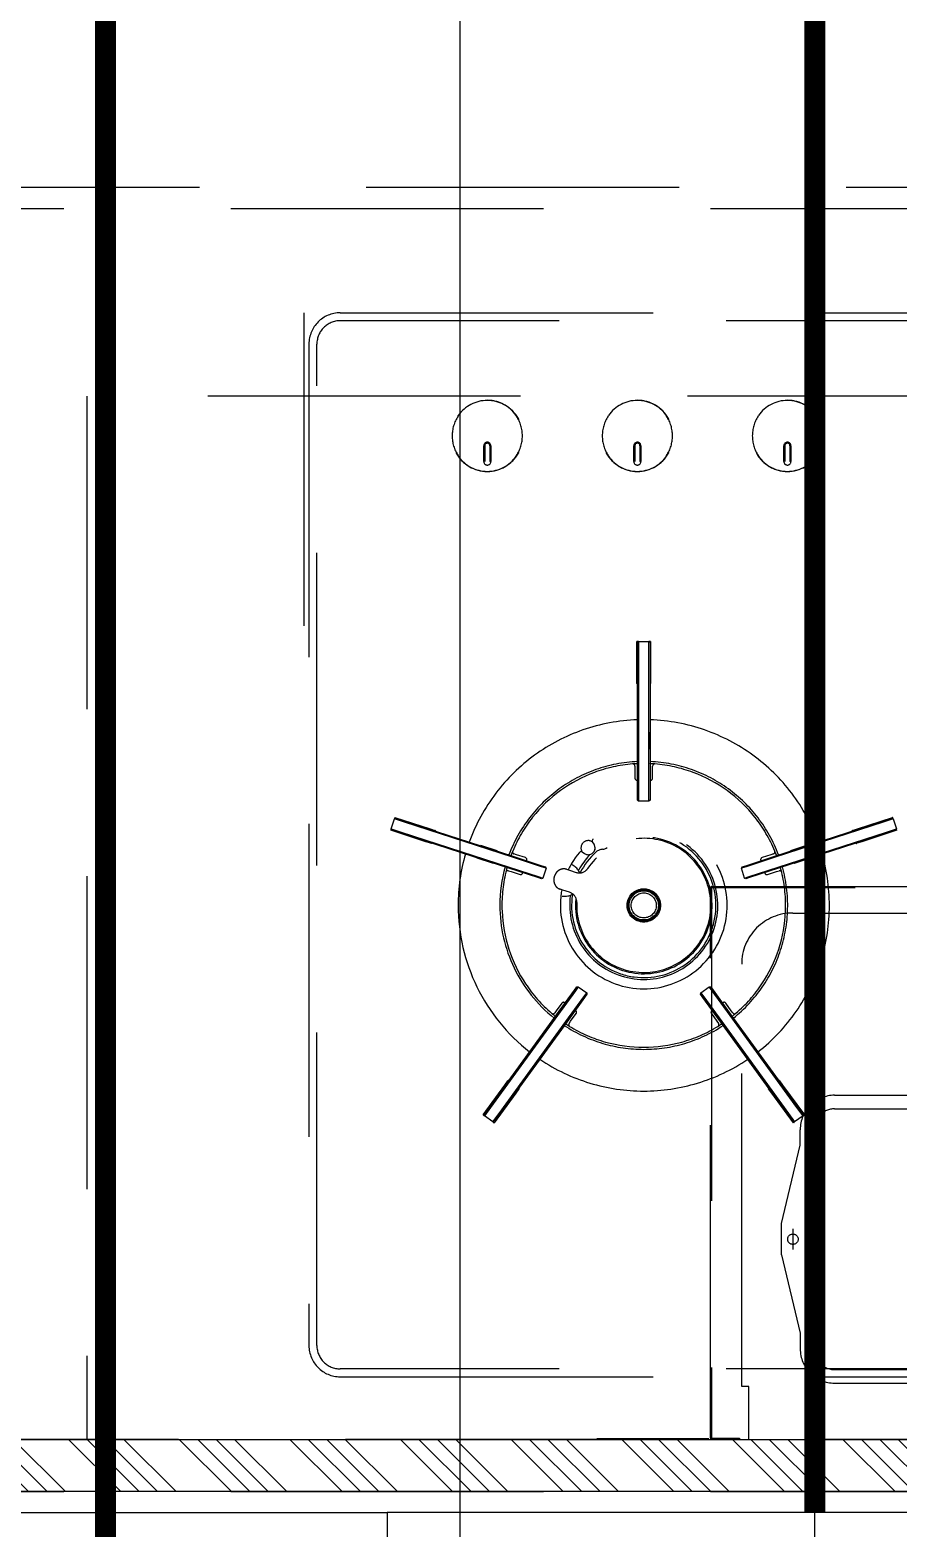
# Model space of a CAD drawing. Header units: millimetres. Extents: x 7086022 to 7120578, y 229555 to 276126.
# Drawn here: x 7107982 to 7108398, y 261997 to 262715 of the extents above; entities that cross this region are included whole.
import ezdxf
from ezdxf.xclip import XClip

# ---------------------------------------------------------------- set-up
doc = ezdxf.new("R2010")
doc.units = ezdxf.units.MM
doc.header["$LTSCALE"] = 100
doc.header["$XCLIPFRAME"] = 2
doc.linetypes.add('U-84C-EX$0$CEN', pattern=[62, 60, -1, 0, -1])
doc.linetypes.add('U-84C-EX$0$HID', pattern=[2.3, 1.5, -0.8])
for name, color, linetype in [('BP', 7, 'Continuous'), ('U-84C-EX$0$CEN', 1, 'U-84C-EX$0$CEN'), ('U-84C-EX$0$COL', 2, 'Continuous'), ('U-84C-EX$0$FIN', 5, 'Continuous'), ('U-84C-EX$0$FUR_미설치가구', 8, 'U-84C-EX$0$HID'), ('U-84C-EX$0$확장전', 4, 'U-84C-EX$0$HID')]:
    doc.layers.add(name, color=color, linetype=linetype)
doc.layers.add('U-84C-EX$0$MC', color=152, linetype='Continuous', plot=False)

# ---------------------------------------------------------------- blocks, each defined once
blk = doc.blocks.new('U-84C-EX$0$84C_주방가구_1')
at = {"layer": 'U-84C-EX$0$FUR_미설치가구', "linetype": 'U-84C-EX$0$HID'}
h = blk.add_hatch(dxfattribs=at)
h.set_pattern_fill('ANSI34', color=256, scale=50, angle=180)
h.set_pattern_definition([(225, (-281561.99, -504104.99), (26.5165043, -26.5165043), []), (225, (-281570.83, -504104.99), (26.5165043, -26.5165043), []), (225, (-281579.67, -504104.99), (26.5165043, -26.5165043), []), (225, (-281588.508, -504104.99), (26.5165043, -26.5165043), [])])
h.paths.add_polyline_path([(-2155, -655), (-2155, 1800), (1095, 1800), (1095, 1125), (1120, 1125), (1120, 1825), (-2180, 1825), (-2180, -655)])
for p, q in [((-1615, 870, 0), (-1815, 870, 0)), ((-1630, 867.51, 0), (-2110, 867.51, 0)), ((-2110, 863.71, 0), (-1630, 863.71, 0)), ((-2125, 852.51, 0), (-2125, 287.51, 0)), ((-2121.2, 287.51, 0), (-2121.2, 852.51, 0)), ((-1618.8, 287.51, 0), (-1618.8, 852.51, 0)), ((-1615, 852.51, 0), (-1615, 287.51, 0)), ((-1868.52, 811.47, 0), (-1863.05, 828.3, 0)), ((-1864.36, 823.47, 0), (-1862.97, 827.75, 0)), ((-1862.34, 828.08, 0), (-1863.88, 823.32, 0)), ((-1862.34, 828.08, 0), (-1862.97, 827.75, 0)), ((-1862.34, 828.08, 0), (-1862.58, 828.15, 0)), ((-1862.34, 828.08, 0), (-1857.58, 826.53, 0)), ((-1856.87, 826.29, 0), (-1862.34, 809.46, 0)), ((-1859.13, 821.77, 0), (-1857.58, 826.53, 0)), ((-1857.26, 825.9, 0), (-1858.65, 821.62, 0)), ((-1857.26, 825.9, 0), (-1857.58, 826.53, 0)), ((-1857.35, 826.45, 0), (-1857.58, 826.53, 0)), ((-1881.2, 771.64, 0), (-1864.36, 823.47, 0)), ((-1863.88, 823.32, 0), (-1880.73, 771.49, 0)), ((-1875.97, 769.94, 0), (-1859.13, 821.77, 0)), ((-1858.65, 821.62, 0), (-1875.49, 769.79, 0)), ((-1869.29, 809.1, 0), (-1868.52, 811.47, 0)), ((-1862.34, 809.46, 0), (-1863.11, 807.09, 0)), ((-1683.79, 795.91, 0), (-1683.47, 796.01, 0)), ((-1682.24, 796.9, 0), (-1682.31, 796.9, 0)), ((-1681.92, 796.9, 0), (-1682.24, 796.9, 0)), ((-1664.54, 796.01, 0), (-1664.22, 795.91, 0)), ((-2002.86, 779.33, 0), (-1999.92, 783.37, 0)), ((-1999.78, 783.57, 0), (-1999.92, 783.37, 0)), ((-1999.22, 783.48, 0), (-1999.92, 783.37, 0)), ((-1995.88, 780.43, 0), (-1999.92, 783.37, 0)), ((-1999.48, 783.97, 0), (-1985.16, 773.57, 0)), ((-1999.22, 783.48, 0), (-1995.58, 780.84, 0)), ((-1876.32, 786.98, 0), (-1878.85, 779.19, 0)), ((-1876.23, 786.95, 0), (-1876.32, 786.98, 0)), ((-1872.96, 777.27, 0), (-1870.42, 785.07, 0)), ((-1870.42, 785.07, 0), (-1870.52, 785.1, 0)), ((-1686.3, 783.71, 0), (-1678.7, 783.71, 0)), ((-1988.98, 768.32, 0), (-2003.3, 778.71, 0)), ((-2002.86, 779.33, 0), (-2003.01, 779.12, 0)), ((-2002.86, 779.33, 0), (-1998.82, 776.39, 0)), ((-2002.86, 779.33, 0), (-2002.75, 778.63, 0)), ((-1999.11, 775.98, 0), (-2002.75, 778.63, 0)), ((-1955.02, 743.95, 0), (-1999.11, 775.98, 0)), ((-1998.82, 776.39, 0), (-1954.73, 744.35, 0)), ((-1951.79, 748.4, 0), (-1995.88, 780.43, 0)), ((-1995.58, 780.84, 0), (-1951.49, 748.8, 0)), ((-1878.85, 779.19, 0), (-1878.76, 779.16, 0)), ((-1873.05, 777.3, 0), (-1872.96, 777.27, 0)), ((-1686.3, 780.81, 0), (-1686.3, 780.81, 0)), ((-1686.28, 780.31, 0), (-1686.3, 780.81, 0)), ((-1678.72, 780.31, 0), (-1686.28, 780.31, 0)), ((-1678.72, 780.31, 0), (-1678.71, 780.81, 0)), ((-1678.7, 780.81, 0), (-1678.71, 780.81, 0)), ((-1657, 782.01, 0), (-1656.99, 782.01, 0)), ((-1656.99, 782.01, 0), (-1656.95, 782.01, 0)), ((-1985.16, 773.57, 0), (-1983.14, 772.1, 0)), ((-1885.71, 757.76, 0), (-1881.2, 771.64, 0)), ((-1880.73, 771.49, 0), (-1885.24, 757.58, 0)), ((-1882.86, 770.59, 0), (-1884.24, 766.32, 0)), ((-1882.45, 771.83, 0), (-1882.86, 770.59, 0)), ((-1880.49, 756.04, 0), (-1875.97, 769.94, 0)), ((-1875.49, 769.79, 0), (-1880.01, 755.9, 0)), ((-1874.77, 767.97, 0), (-1874.37, 769.21, 0)), ((-1986.96, 766.85, 0), (-1988.98, 768.32, 0)), ((-1883.6, 765.06, 0), (-1883.36, 764.98, 0)), ((-1877.66, 763.13, 0), (-1877.42, 763.05, 0)), ((-1876.16, 763.7, 0), (-1874.77, 767.97, 0)), ((-1683.79, 768.11, 0), (-1683.47, 768.01, 0)), ((-1682.24, 767.12, 0), (-1682.31, 767.12, 0)), ((-1681.92, 767.12, 0), (-1682.24, 767.12, 0)), ((-1665.77, 767.12, 0), (-1666.09, 767.12, 0)), ((-1665.77, 767.12, 0), (-1665.7, 767.12, 0)), ((-1664.54, 768.01, 0), (-1664.22, 768.11, 0)), ((-1964.46, 758.35, 0), (-1964.52, 758.27, 0)), ((-1957.83, 753.53, 0), (-1964.46, 758.35, 0)), ((-1886.3, 755.95, 0), (-1885.71, 757.76, 0)), ((-1885.98, 755.32, 0), (-1886.3, 755.95, 0)), ((-1885.24, 757.58, 0), (-1885.98, 755.32, 0)), ((-1881.22, 753.77, 0), (-1885.98, 755.32, 0)), ((-1881.22, 753.77, 0), (-1880.49, 756.04, 0)), ((-1880.59, 754.1, 0), (-1881.22, 753.77, 0)), ((-1880.01, 755.9, 0), (-1880.59, 754.1, 0)), ((-1968.04, 753.41, 0), (-1968.1, 753.33, 0)), ((-1968.1, 753.33, 0), (-1961.47, 748.51, 0)), ((-1961.47, 748.51, 0), (-1961.41, 748.59, 0)), ((-1957.88, 753.45, 0), (-1957.83, 753.53, 0)), ((-1939.96, 739.8, 0), (-1951.79, 748.4, 0)), ((-1951.49, 748.8, 0), (-1939.68, 740.22, 0)), ((-1949.54, 748.93, 0), (-1950.59, 749.69, 0)), ((-1945.9, 746.29, 0), (-1949.54, 748.93, 0)), ((-1891.73, 745.72, 0), (-1891.27, 747.13, 0)), ((-1955.59, 742.82, 0), (-1954.53, 742.05, 0)), ((-1943.21, 735.37, 0), (-1955.02, 743.95, 0)), ((-1954.73, 744.35, 0), (-1942.9, 735.76, 0)), ((-1954.53, 742.05, 0), (-1950.9, 739.41, 0)), ((-1949.5, 739.63, 0), (-1949.36, 739.83, 0)), ((-1945.83, 744.69, 0), (-1945.68, 744.89, 0)), ((-1938.03, 738.41, 0), (-1939.96, 739.8, 0)), ((-1939.68, 740.22, 0), (-1938.14, 739.1, 0)), ((-1894.53, 742.2, 0), (-1894.49, 742.2, 0)), ((-1892.75, 742.57, 0), (-1891.73, 745.72, 0)), ((-1882.22, 742.62, 0), (-1883.24, 739.48, 0)), ((-1881.76, 744.04, 0), (-1882.22, 742.62, 0)), ((-1941.67, 734.25, 0), (-1943.21, 735.37, 0)), ((-1942.9, 735.76, 0), (-1940.97, 734.36, 0)), ((-1940.97, 734.36, 0), (-1941.67, 734.25, 0)), ((-1938.03, 738.41, 0), (-1940.97, 734.36, 0)), ((-1938.14, 739.1, 0), (-1938.03, 738.41, 0)), ((-1882.05, 738.16, 0), (-1882.02, 738.14, 0)), ((-1873.44, 736.54, 0), (-1874.2, 735.42, 0)), ((-2154.54, 729.48, 0), (-2154.54, 675.8, 0)), ((-1869.78, 730.84, 0), (-1868.63, 731.56, 0)), ((-1683.79, 723.96, 0), (-1683.47, 724.06, 0)), ((-1682.24, 724.95, 0), (-1682.31, 724.95, 0)), ((-1681.92, 724.95, 0), (-1682.24, 724.95, 0)), ((-1664.54, 724.06, 0), (-1664.22, 723.96, 0)), ((-1895.98, 714.38, 0), (-1896.26, 713.96, 0)), ((-1893.76, 712.31, 0), (-1893.48, 712.73, 0)), ((-1833.56, 711.24, 0), (-1838.05, 711.24, 0)), ((-1832.26, 711.24, 0), (-1833.56, 711.24, 0)), ((-1686.3, 711.76, 0), (-1678.7, 711.76, 0)), ((-1849.05, 709.49, 0), (-1848.55, 709.99, 0)), ((-1849.05, 704.49, 0), (-1849.05, 709.49, 0)), ((-1846.67, 709.49, 0), (-1849.05, 709.49, 0)), ((-1849.05, 704.49, 0), (-1846.67, 704.49, 0)), ((-1848.55, 703.99, 0), (-1849.05, 704.49, 0)), ((-1848.55, 709.99, 0), (-1846.65, 709.99, 0)), ((-1846.65, 703.99, 0), (-1848.55, 703.99, 0)), ((-1832.05, 709.49, 0), (-1846.67, 709.49, 0)), ((-1846.67, 704.49, 0), (-1832.05, 704.49, 0)), ((-1846.65, 709.99, 0), (-1832.05, 709.99, 0)), ((-1832.05, 703.99, 0), (-1846.65, 703.99, 0)), ((-1839.05, 710.24, 0), (-1839.05, 709.99, 0)), ((-1839.05, 703.99, 0), (-1839.05, 703.74, 0)), ((-1832.05, 709.99, 0), (-1777.55, 709.99, 0)), ((-1777.55, 709.49, 0), (-1832.05, 709.49, 0)), ((-1832.05, 704.49, 0), (-1777.55, 704.49, 0)), ((-1777.55, 703.99, 0), (-1832.05, 703.99, 0)), ((-1815.95, 710.09, 0), (-1824.15, 710.09, 0)), ((-1824.15, 710.09, 0), (-1824.15, 709.99, 0)), ((-1824.15, 703.99, 0), (-1824.15, 703.89, 0)), ((-1824.15, 703.89, 0), (-1815.95, 703.89, 0)), ((-1815.95, 709.99, 0), (-1815.95, 710.09, 0)), ((-1815.95, 703.89, 0), (-1815.95, 703.99, 0)), ((-1792.75, 710.24, 0), (-1790.25, 710.24, 0)), ((-1790.25, 703.74, 0), (-1792.75, 703.74, 0)), ((-1790.25, 710.24, 0), (-1772.56, 710.24, 0)), ((-1772.56, 703.74, 0), (-1790.25, 703.74, 0)), ((-1777.55, 709.99, 0), (-1773.05, 709.99, 0)), ((-1772.55, 709.49, 0), (-1777.55, 709.49, 0)), ((-1777.55, 704.49, 0), (-1772.55, 704.49, 0)), ((-1773.05, 703.99, 0), (-1777.55, 703.99, 0)), ((-1772.55, 709.49, 0), (-1773.05, 709.99, 0)), ((-1773.05, 703.99, 0), (-1772.55, 704.49, 0)), ((-1772.55, 709.49, 0), (-1772.55, 709.74, 0)), ((-1772.55, 709.49, 0), (-1772.55, 704.49, 0)), ((-1772.55, 704.24, 0), (-1772.55, 704.49, 0)), ((-1686.3, 708.86, 0), (-1686.3, 708.86, 0)), ((-1686.28, 708.36, 0), (-1686.3, 708.86, 0)), ((-1678.72, 708.36, 0), (-1686.28, 708.36, 0)), ((-1678.72, 708.36, 0), (-1678.71, 708.86, 0)), ((-1678.7, 708.86, 0), (-1678.71, 708.86, 0)), ((-1657, 710.06, 0), (-1656.99, 710.06, 0)), ((-1656.99, 710.06, 0), (-1656.95, 710.06, 0)), ((-1838.05, 702.74, 0), (-1833.56, 702.74, 0)), ((-1833.56, 702.74, 0), (-1832.26, 702.74, 0)), ((-1683.79, 696.16, 0), (-1683.47, 696.06, 0)), ((-1682.24, 695.17, 0), (-1682.31, 695.17, 0)), ((-1681.92, 695.17, 0), (-1682.24, 695.17, 0)), ((-1665.77, 695.17, 0), (-1666.09, 695.17, 0)), ((-1665.77, 695.17, 0), (-1665.7, 695.17, 0)), ((-1664.54, 696.06, 0), (-1664.22, 696.16, 0)), ((-1955.02, 670.04, 0), (-1943.21, 678.62, 0)), ((-1942.9, 678.23, 0), (-1954.73, 669.63, 0)), ((-1943.21, 678.62, 0), (-1941.67, 679.74, 0)), ((-1940.97, 679.63, 0), (-1942.9, 678.23, 0)), ((-1941.67, 679.74, 0), (-1940.97, 679.63, 0)), ((-1940.97, 679.63, 0), (-1938.03, 675.58, 0)), ((-1939.96, 674.18, 0), (-1938.03, 675.58, 0)), ((-1938.03, 675.58, 0), (-1938.14, 674.88, 0)), ((-1999.11, 638.01, 0), (-1955.02, 670.04, 0)), ((-1954.73, 669.63, 0), (-1998.82, 637.6, 0)), ((-1954.53, 671.94, 0), (-1955.59, 671.17, 0)), ((-1950.9, 674.58, 0), (-1954.53, 671.94, 0)), ((-1951.79, 665.59, 0), (-1939.96, 674.18, 0)), ((-1939.68, 673.77, 0), (-1951.49, 665.19, 0)), ((-1949.36, 674.15, 0), (-1949.5, 674.36, 0)), ((-1945.68, 669.1, 0), (-1945.83, 669.3, 0)), ((-1938.14, 674.88, 0), (-1939.68, 673.77, 0)), ((-1995.88, 633.56, 0), (-1951.79, 665.59, 0)), ((-1951.49, 665.19, 0), (-1995.58, 633.15, 0)), ((-1961.47, 665.48, 0), (-1968.1, 660.66, 0)), ((-1968.1, 660.66, 0), (-1968.04, 660.58, 0)), ((-1961.41, 665.4, 0), (-1961.47, 665.48, 0)), ((-1950.59, 664.3, 0), (-1949.54, 665.06, 0)), ((-1949.54, 665.06, 0), (-1945.9, 667.7, 0)), ((-1964.52, 655.72, 0), (-1964.46, 655.64, 0)), ((-1964.46, 655.64, 0), (-1957.83, 660.46, 0)), ((-1957.83, 660.46, 0), (-1957.88, 660.54, 0)), ((-1886.3, 658.04, 0), (-1885.98, 658.67, 0)), ((-1885.71, 656.23, 0), (-1886.3, 658.04, 0)), ((-1885.98, 658.67, 0), (-1881.22, 660.21, 0)), ((-1885.98, 658.67, 0), (-1885.24, 656.41, 0)), ((-1881.2, 642.35, 0), (-1885.71, 656.23, 0)), ((-1885.24, 656.41, 0), (-1880.73, 642.5, 0)), ((-1880.49, 657.95, 0), (-1881.22, 660.21, 0)), ((-1881.22, 660.21, 0), (-1880.59, 659.89, 0)), ((-1880.59, 659.89, 0), (-1880.01, 658.08, 0)), ((-1875.97, 644.05, 0), (-1880.49, 657.95, 0)), ((-1880.01, 658.08, 0), (-1875.49, 644.2, 0)), ((-1988.98, 645.67, 0), (-1986.96, 647.14, 0)), ((-1884.24, 647.67, 0), (-1882.86, 643.4, 0)), ((-1883.36, 649, 0), (-1883.6, 648.93, 0)), ((-1877.42, 650.93, 0), (-1877.66, 650.86, 0)), ((-1874.77, 646.02, 0), (-1876.16, 650.29, 0)), ((-1683.79, 652.01, 0), (-1683.47, 652.12, 0)), ((-1682.24, 653, 0), (-1682.31, 653, 0)), ((-1681.92, 653, 0), (-1682.24, 653, 0)), ((-1664.54, 652.12, 0), (-1664.22, 652.01, 0)), ((-2066.56, 641, 0), (-2104.06, 632, 0)), ((-2066.56, 641, 0), (-2051.56, 641, 0)), ((-2051.56, 641, 0), (-2014.06, 632, 0)), ((-2003.3, 635.27, 0), (-1988.98, 645.67, 0)), ((-1985.16, 640.41, 0), (-1999.48, 630.01, 0)), ((-1983.14, 641.88, 0), (-1985.16, 640.41, 0)), ((-1882.86, 643.4, 0), (-1882.45, 642.16, 0)), ((-1864.36, 590.51, 0), (-1881.2, 642.35, 0)), ((-1880.73, 642.5, 0), (-1863.88, 590.67, 0)), ((-1859.13, 592.21, 0), (-1875.97, 644.05, 0)), ((-1875.49, 644.2, 0), (-1858.65, 592.37, 0)), ((-1874.37, 644.78, 0), (-1874.77, 646.02, 0)), ((-1686.3, 639.81, 0), (-1678.7, 639.81, 0)), ((-2104.06, 632, 0), (-2111.56, 632, 0)), ((-2054.06, 635.5, 0), (-2064.06, 635.5, 0)), ((-2059.06, 417.04, 0), (-2059.06, 633.35, 0)), ((-2014.06, 632, 0), (-2006.56, 632, 0)), ((-2003.01, 634.86, 0), (-2002.86, 634.66, 0)), ((-1998.82, 637.6, 0), (-2002.86, 634.66, 0)), ((-2002.75, 635.36, 0), (-2002.86, 634.66, 0)), ((-1999.92, 630.62, 0), (-2002.86, 634.66, 0)), ((-2002.75, 635.36, 0), (-1999.11, 638.01, 0)), ((-1999.92, 630.62, 0), (-1995.88, 633.56, 0)), ((-1995.58, 633.15, 0), (-1999.22, 630.51, 0)), ((-1878.76, 634.83, 0), (-1878.85, 634.8, 0)), ((-1878.85, 634.8, 0), (-1876.32, 627, 0)), ((-1872.96, 636.72, 0), (-1873.05, 636.69, 0)), ((-1870.42, 628.92, 0), (-1872.96, 636.72, 0)), ((-1686.3, 636.91, 0), (-1686.3, 636.91, 0)), ((-1686.28, 636.41, 0), (-1686.3, 636.91, 0)), ((-1678.72, 636.41, 0), (-1686.28, 636.41, 0)), ((-1678.72, 636.41, 0), (-1678.71, 636.91, 0)), ((-1678.7, 636.91, 0), (-1678.71, 636.91, 0)), ((-1657, 638.11, 0), (-1656.99, 638.11, 0)), ((-1656.99, 638.11, 0), (-1656.95, 638.11, 0)), ((-2111.56, 625.5, 0), (-2006.56, 625.5, 0)), ((-1999.92, 630.62, 0), (-1999.22, 630.51, 0)), ((-1999.92, 630.62, 0), (-1999.78, 630.41, 0)), ((-1876.32, 627, 0), (-1876.23, 627.03, 0)), ((-1870.52, 628.89, 0), (-1870.42, 628.92, 0)), ((-1683.79, 624.21, 0), (-1683.47, 624.11, 0)), ((-1682.24, 623.22, 0), (-1682.31, 623.22, 0)), ((-1681.92, 623.22, 0), (-1682.24, 623.22, 0)), ((-1665.77, 623.22, 0), (-1666.09, 623.22, 0)), ((-1665.77, 623.22, 0), (-1665.7, 623.22, 0)), ((-1664.54, 624.11, 0), (-1664.22, 624.21, 0)), ((-2128.06, 615.5, 0), (-2128.06, 434.5, 0)), ((-2121.56, 615.5, 0), (-2121.56, 434.5, 0)), ((-1996.56, 615.5, 0), (-1996.56, 434.5, 0)), ((-1990.06, 615.5, 0), (-1990.06, 434.5, 0)), ((-1868.52, 602.51, 0), (-1869.29, 604.89, 0)), ((-1863.11, 606.9, 0), (-1862.34, 604.52, 0)), ((-1862.34, 604.52, 0), (-1856.87, 587.7, 0)), ((-1863.05, 585.69, 0), (-1868.52, 602.51, 0)), ((-1862.97, 586.23, 0), (-1864.36, 590.51, 0)), ((-1863.88, 590.67, 0), (-1862.34, 585.91, 0)), ((-1857.58, 587.46, 0), (-1859.13, 592.21, 0)), ((-1858.65, 592.37, 0), (-1857.26, 588.09, 0)), ((-1862.97, 586.23, 0), (-1862.34, 585.91, 0)), ((-1862.58, 585.84, 0), (-1862.34, 585.91, 0)), ((-1857.58, 587.46, 0), (-1862.34, 585.91, 0)), ((-1857.58, 587.46, 0), (-1857.26, 588.09, 0)), ((-1857.58, 587.46, 0), (-1857.35, 587.54, 0))]:
    blk.add_line(p, q, dxfattribs=at)
for points in [[(-2155, -680), (-2155, 1800), (1095, 1800), (1095, 1125), (1120, 1125), (1120, 1825), (-2180, 1825), (-2180, -680)], [(1095, 1125), (1095, 1800), (-2155, 1800), (-2155, -700), (0, -700), (0, 0), (-1555, 0), (-1555, 1125)]]:
    blk.add_lwpolyline(points, close=True, dxfattribs=at)
blk.add_lwpolyline([(1095, 1135), (-1565, 1135), (-1565, -10), (-10, -10), (-10, -690), (-1835, -690)], dxfattribs=at)
at = {"layer": 'U-84C-EX$0$FUR_미설치가구', "linetype": 'U-84C-EX$0$HID', "elevation": 0}
blk.add_lwpolyline([(-1655, 974.06), (-2155, 974.06), (-2155, 76.06), (-1655, 76.06)], close=True, dxfattribs=at)
blk.add_lwpolyline([(-2154.4, 375.66), (-1890.6, 375.66), (-1890.6, 674.46), (-2154.4, 674.46), (-2154.4, 661.06), (-2155, 661.06), (-2155, 674.46, -0.414214), (-2154.4, 675.06), (-1890.6, 675.06, -0.414214), (-1890, 674.46), (-1890, 375.66, -0.414214), (-1890.6, 375.06), (-2154.4, 375.06, -0.414214), (-2155, 375.66), (-2155, 389.06), (-2154.4, 389.06)], format="xyb", close=True, dxfattribs=at)
blk.add_lwpolyline([(-2155, 656.56), (-2129.7, 656.56), (-2129.7, 660.06), (-1927.2, 660.06, -0.414214), (-1902.7, 635.56), (-1902.7, 414.56)], format="xyb", dxfattribs=at)
at = {"layer": 'U-84C-EX$0$FUR_미설치가구', "linetype": 'U-84C-EX$0$HID'}
for centre, radius in [((-1899.05, 706.99, 0), 8), ((-1899.05, 706.99, 0), 7.5), ((-1899.05, 706.99, 0), 7), ((-1899.05, 706.99, 0), 6), ((-2059.06, 635.5, 0), 2.5), ((-2059.06, 525, 0), 61.5)]:
    blk.add_circle(centre, radius, dxfattribs=at)
for centre, radius, start, end in [((-2110, 852.51, 0), 15, 90, 180), ((-2110, 852.51, 0), 11.2, 90, 180), ((-1630, 852.51, 0), 15, 0, 90), ((-1630, 852.51, 0), 11.2, 0, 90), ((-1863.96, 824.49, 0), 3.91, 69.29021, 76.62), ((-1858.5, 822.32, 0), 4.29, 67.70311, 74.38667), ((-1868.82, 808.94, 0), 0.5, 162, 222), ((-1863.59, 807.24, 0), 0.5, 282, 342), ((-1674, 781.68, 0), 17.17, 56.57175, 123.42825), ((-1899.05, 706.99, 0), 89, 90, 142.06832), ((-1899.05, 706.99, 0), 89, 73.93168, 90), ((-1899.05, 706.99, 0), 89, 1.93168, 70.06832), ((-1674, 782.01, 0), 17.05, 119.15028, 240.84972), ((-1674, 782.01, 0), 17.02, 118.93882, 241.06118), ((-1674, 782.01, 0), 17, 125.1532, 234.8468), ((-1674, 782.01, 0), 17, 305.1532, 54.8468), ((-1996.2, 781.2, 0), 4.29, 139.70311, 146.38667), ((-1686.3, 782.01, 0), 1.7, 90.00284, 270.67481), ((-1678.7, 782.01, 0), 1.7, 359.61431, 90.02662), ((-1678.7, 782.01, 0), 1.2, 359.79918, 89.99331), ((-1999.96, 776.68, 0), 3.91, 141.29021, 148.62), ((-1899.05, 706.99, 0), 69, 90, 141.50809), ((-1899.05, 706.99, 0), 69, 74.49191, 90), ((-1678.7, 782.01, 0), 1.7, 269.2913, 359.706), ((-1678.7, 782.01, 0), 1.2, 269.99602, 359.79845), ((-1674, 782.01, 0), 17.02, 298.93882, 0), ((-1674, 782.01, 0), 17.05, 299.15028, 0), ((-1983.43, 771.7, 0), 0.5, 354, 54), ((-1899.05, 706.99, 0), 68, 76.4942, 139.5058), ((-1899.05, 706.99, 0), 68, 74.78036, 76.4942), ((-1883.4, 772.14, 0), 1, 342, 76.4942), ((-1899.05, 706.99, 0), 68, 74.52858, 74.78036), ((-1899.05, 706.99, 0), 68, 69.21964, 69.47142), ((-1899.05, 706.99, 0), 68, 67.50597, 69.21964), ((-1899.05, 706.99, 0), 69, 2.49191, 69.50809), ((-1873.42, 768.9, 0), 1, 67.5058, 162), ((-1899.05, 706.99, 0), 68, 4.4942, 67.5058), ((-1986.67, 767.25, 0), 0.5, 234, 294), ((-1883.29, 766.01, 0), 1, 162, 252), ((-1877.11, 764, 0), 1, 252, 342), ((-1674, 782.34, 0), 17.17, 236.57175, 303.42825), ((-1899.05, 706.99, 0), 89, 145.93168, 214.06832), ((-1899.05, 706.99, 0), 68, 141.21964, 141.47142), ((-1950, 750.5, 0), 1, 139.5058, 234), ((-1899.05, 706.99, 0), 40, 84.13864, 37.46315), ((-1887.38, 745.88, 0), 4.08, 161.9769, 162.21042), ((-1887.52, 745.95, 0), 3.93, 152.17568, 162.31091), ((-1899.05, 706.99, 0), 69, 146.49191, 213.50809), ((-1899.05, 706.99, 0), 68, 148.4942, 211.5058), ((-1899.05, 706.99, 0), 68, 146.78036, 148.4942), ((-1956.18, 742.01, 0), 1, 54, 148.4942), ((-1899.05, 706.99, 0), 68, 146.52858, 146.78036), ((-1950.31, 740.22, 0), 1, 234, 324), ((-1946.49, 745.48, 0), 1, 324, 54), ((-1899.05, 706.99, 0), 35.5, 82.67859, 40.83072), ((-1899.05, 706.99, 0), 34.6, 81.59635, 62.40365), ((-1899.05, 706.99, 0), 32.75, 90, 60.28635), ((-1899.05, 706.99, 0), 32.75, 83.71365, 90), ((-1897.51, 744.11, 0), 5, 283.2111, 342), ((-1899.05, 706.99, 0), 40, 83.11777, 84.13864), ((-1886.69, 745.04, 0), 8, 173.0167, 202.29913), ((-1886.94, 745.07, 0), 7.74, 171.75033, 173.03723), ((-1899.05, 706.99, 0), 40, 79.18076, 83.11777), ((-1886.7, 745.03, 0), 7.99, 202.29714, 207.48385), ((-1896.33, 723.91, 0), 17.47, 81.08978, 82.30358), ((-1899.05, 706.99, 0), 34.6, 80.74846, 80.9822), ((-1891.6, 750.25, 0), 9.29, 257.84613, 258.34727), ((-1887.42, 745.49, 0), 4.16, 162.14461, 162.33178), ((-1886.69, 745.04, 0), 8, 301.70087, 330.9833), ((-1899.05, 706.99, 0), 40, 60.88223, 64.81924), ((-1885.6, 745.31, 0), 4.05, 341.67256, 351.74177), ((-1886.47, 744.91, 0), 7.74, 330.96277, 332.24967), ((-1899.05, 706.99, 0), 40, 59.86136, 60.88223), ((-1899.05, 706.99, 0), 40, 50.53685, 59.86136), ((-1899.05, 706.99, 0), 32.15, 99.30198, 44.62242), ((-1899.05, 707, 0), 32.14, 97.23551, 99.30227), ((-1899.05, 706.99, 0), 32.15, 87.61542, 97.2358), ((-1897.51, 744.11, 0), 5, 267.61542, 276.05771), ((-1897.51, 744.11, 0), 5, 276.0558, 283.21301), ((-1878.49, 737.93, 0), 5, 162, 221.42279), ((-1879.65, 746.37, 0), 9.3, 245.68658, 246.15342), ((-1899.05, 706.99, 0), 34.6, 63.01392, 63.24792), ((-1899.05, 706.99, 0), 34.3, 41.55043, 62.98225), ((-1891.14, 722.61, 0), 17.1, 61.66544, 62.90068), ((-1886.69, 745.03, 0), 7.99, 296.51615, 301.70286), ((-1878.49, 737.93, 0), 5, 221.42088, 228.53852), ((-1899.05, 706.99, 0), 35.5, 47.16928, 61.32141), ((-1878.49, 737.93, 0), 5, 228.53661, 236.38458), ((-1899.05, 706.99, 0), 32.15, 46.68586, 56.38458), ((-1874.77, 733.17, 0), 0.201, 224.13345, 249.09264), ((-1874.89, 732.73, 0), 0.252, 19.81435, 79.06986), ((-1871.5, 733.6, 0), 3.25, 146, 193.89878), ((-1871.5, 733.6, 0), 3.25, 193.89878, 254.10122), ((-1874.27, 737.1, 0), 1, 353.35051, 50.39875), ((-1871.5, 733.6, 0), 3.5, 323.63416, 124.2344), ((-1874.26, 737.1, 0), 0.991, 325.87421, 353.3382), ((-1899.05, 707, 0), 32.14, 44.62212, 46.68615), ((-1877.12, 726.43, 0), 5, 4.31906, 41.55043), ((-1871.5, 733.6, 0), 3.25, 254.10122, 302), ((-1872.05, 730.34, 0), 0.195, 198.5502, 224.22371), ((-1867.15, 727.18, 0), 5, 184.31906, 212.32761), ((-1868.1, 730.72, 0), 0.992, 94.66959, 122.118), ((-1868.1, 730.71, 0), 1, 37.60125, 94.64949), ((-1674, 709.73, 0), 17.17, 56.57175, 123.42825), ((-1674, 710.06, 0), 17.05, 119.15028, 240.84972), ((-1674, 710.06, 0), 17.02, 118.93882, 241.06118), ((-1674, 710.06, 0), 17, 125.1532, 234.8468), ((-1674, 710.06, 0), 17, 305.1532, 54.8468), ((-1838.05, 710.24, 0), 1, 90, 180), ((-1832.26, 712.24, 0), 1, 270, 4.4942), ((-1899.05, 706.99, 0), 68, 2.78036, 4.4942), ((-1686.3, 710.06, 0), 1.7, 90.00284, 270.67481), ((-1678.7, 710.06, 0), 1.7, 359.61431, 90.02662), ((-1678.7, 710.06, 0), 1.2, 359.79918, 89.99331), ((-1899.05, 706.99, 0), 69, 290.49191, 357.50809), ((-1899.05, 706.99, 0), 89, 289.93168, 358.06832), ((-1838.05, 703.74, 0), 1, 180, 270), ((-1899.05, 706.99, 0), 68, 2.52858, 2.78036), ((-1899.05, 706.99, 0), 68, 357.21964, 357.47142), ((-1792.75, 709.74, 0), 0.5, 90, 150), ((-1792.75, 704.24, 0), 0.5, 210, 270), ((-1776.46, 709.93, 0), 3.91, 357.29021, 4.62), ((-1776.84, 704.07, 0), 4.29, 355.70311, 2.38667), ((-1678.7, 710.06, 0), 1.7, 269.2913, 359.706), ((-1678.7, 710.06, 0), 1.2, 269.99602, 359.79845), ((-1674, 710.06, 0), 17.02, 298.93882, 0), ((-1674, 710.06, 0), 17.05, 299.15028, 0), ((-1899.05, 706.99, 0), 68, 292.4942, 355.5058), ((-1832.26, 701.74, 0), 1, 355.5058, 90), ((-1899.05, 706.99, 0), 68, 355.50597, 357.21964), ((-1674, 710.39, 0), 17.17, 236.57175, 303.42825), ((-1899.05, 706.99, 0), 68, 211.50597, 213.21964), ((-1956.18, 671.98, 0), 1, 211.5058, 306), ((-1899.05, 706.99, 0), 68, 213.21964, 213.47142), ((-1950.31, 673.77, 0), 1, 36, 126), ((-1946.49, 668.51, 0), 1, 306, 36), ((-1899.05, 706.99, 0), 69, 218.49191, 285.50809), ((-1899.05, 706.99, 0), 68, 218.52858, 218.78036), ((-1950, 663.49, 0), 1, 126, 220.4942), ((-1899.05, 706.99, 0), 68, 220.4942, 283.5058), ((-1674, 637.78, 0), 17.17, 56.57175, 123.42825), ((-1986.67, 646.74, 0), 0.5, 66, 126), ((-1899.05, 706.99, 0), 89, 217.93168, 286.06832), ((-1883.29, 647.98, 0), 1, 108, 198), ((-1877.11, 649.98, 0), 1, 18, 108), ((-1674, 638.11, 0), 17.05, 119.15028, 240.84972), ((-1674, 638.11, 0), 17.02, 118.93882, 241.06118), ((-1674, 638.11, 0), 17, 125.1532, 234.8468), ((-1674, 638.11, 0), 17, 305.1532, 54.8468), ((-1983.43, 642.29, 0), 0.5, 306, 6), ((-1883.4, 641.85, 0), 1, 283.5058, 18), ((-1899.05, 706.99, 0), 68, 283.50597, 285.21964), ((-1899.05, 706.99, 0), 68, 285.21964, 285.47142), ((-1899.05, 706.99, 0), 68, 290.52858, 290.78036), ((-1899.05, 706.99, 0), 68, 290.78036, 292.4942), ((-1873.42, 645.09, 0), 1, 198, 292.4942), ((-1686.3, 638.11, 0), 1.7, 90.00284, 270.67481), ((-1678.7, 638.11, 0), 1.7, 359.61431, 90.02662), ((-1678.7, 638.11, 0), 1.2, 359.79918, 89.99331), ((-2111.56, 615.5, 0), 16.5, 90, 180), ((-2006.56, 615.5, 0), 16.5, 0, 90), ((-1999.65, 637.53, 0), 4.29, 211.70311, 218.38667), ((-1678.7, 638.11, 0), 1.7, 269.2913, 359.706), ((-1678.7, 638.11, 0), 1.2, 269.99602, 359.79845), ((-1674, 638.11, 0), 17.02, 298.93882, 0), ((-1674, 638.11, 0), 17.05, 299.15028, 0), ((-2111.56, 615.5, 0), 10, 90, 180), ((-2006.56, 615.5, 0), 10, 0, 90), ((-1996.51, 632.56, 0), 3.91, 213.29021, 220.62), ((-1674, 638.44, 0), 17.17, 236.57175, 303.42825), ((-1868.82, 605.05, 0), 0.5, 138, 198), ((-1863.59, 606.75, 0), 0.5, 18, 78), ((-1864.07, 589.86, 0), 4.29, 283.70311, 290.38667), ((-1858.38, 591.31, 0), 3.91, 285.29021, 292.62)]:
    blk.add_arc(centre, radius, start, end, dxfattribs=at)
for points in [[(-1678.7, 783.21, 0), (-1681.25, 783.21, 0), (-1683.79, 783.21, 0), (-1686.3, 783.21, 0)], [(-1678.71, 780.81, 0), (-1681.25, 780.81, 0), (-1683.79, 780.81, 0), (-1686.3, 780.81, 0)], [(-1678.7, 711.26, 0), (-1681.25, 711.26, 0), (-1683.79, 711.26, 0), (-1686.3, 711.26, 0)], [(-1678.71, 708.86, 0), (-1681.25, 708.86, 0), (-1683.79, 708.86, 0), (-1686.3, 708.86, 0)], [(-1678.7, 639.31, 0), (-1681.25, 639.31, 0), (-1683.79, 639.31, 0), (-1686.3, 639.31, 0)], [(-1678.71, 636.91, 0), (-1681.25, 636.91, 0), (-1683.79, 636.91, 0), (-1686.3, 636.91, 0)]]:
    blk.add_open_spline(points, degree=3, dxfattribs=at)
for points, knots in [([(-1950.76, 751.15, 0), (-1950.77, 751.15, 0), (-1950.92, 750.98, 0), (-1951.39, 750.4, 0), (-1951.73, 750, 0), (-1952.06, 749.58, 0)], [0.0085795, 0.0085795, 0.0085795, 0.0085795, 0.5, 0.5, 1, 1, 1, 1]), ([(-1881.59, 744.73, 0), (-1881.59, 744.77, 0), (-1881.58, 744.86, 0), (-1881.56, 745.03, 0), (-1881.55, 745.22, 0), (-1881.55, 745.41, 0), (-1881.56, 745.6, 0), (-1881.58, 745.79, 0), (-1881.6, 745.99, 0), (-1881.64, 746.18, 0), (-1881.68, 746.37, 0), (-1881.74, 746.56, 0), (-1881.8, 746.74, 0), (-1881.87, 746.93, 0), (-1881.95, 747.11, 0), (-1882.03, 747.29, 0), (-1882.13, 747.47, 0), (-1882.23, 747.64, 0), (-1882.34, 747.81, 0), (-1882.46, 747.98, 0), (-1882.59, 748.14, 0), (-1882.72, 748.3, 0), (-1882.86, 748.45, 0), (-1883.01, 748.6, 0), (-1883.16, 748.74, 0), (-1883.32, 748.88, 0), (-1883.48, 749.01, 0), (-1883.65, 749.13, 0), (-1883.83, 749.25, 0), (-1884.01, 749.36, 0), (-1884.19, 749.47, 0), (-1884.38, 749.56, 0), (-1884.57, 749.65, 0), (-1884.77, 749.74, 0), (-1884.97, 749.81, 0), (-1885.17, 749.88, 0), (-1885.38, 749.94, 0), (-1885.58, 749.99, 0), (-1885.79, 750.04, 0), (-1886, 750.07, 0), (-1886.21, 750.1, 0), (-1886.42, 750.12, 0), (-1886.63, 750.13, 0), (-1886.84, 750.14, 0), (-1887.05, 750.13, 0), (-1887.26, 750.12, 0), (-1887.47, 750.1, 0), (-1887.68, 750.07, 0), (-1887.88, 750.03, 0), (-1888.09, 749.99, 0), (-1888.28, 749.93, 0), (-1888.48, 749.87, 0), (-1888.67, 749.8, 0), (-1888.86, 749.73, 0), (-1889.04, 749.64, 0), (-1889.22, 749.55, 0), (-1889.4, 749.45, 0), (-1889.57, 749.35, 0), (-1889.73, 749.23, 0), (-1889.89, 749.12, 0), (-1890.04, 748.99, 0), (-1890.18, 748.86, 0), (-1890.32, 748.72, 0), (-1890.45, 748.58, 0), (-1890.58, 748.43, 0), (-1890.69, 748.28, 0), (-1890.8, 748.12, 0), (-1890.9, 747.95, 0), (-1890.96, 747.85, 0), (-1891, 747.78, 0)], [0, 0, 0, 0, 0.008353, 0.023218, 0.038088, 0.052965, 0.06785, 0.082744, 0.097649, 0.112566, 0.127493, 0.142433, 0.157385, 0.17235, 0.187326, 0.202314, 0.217313, 0.232323, 0.247343, 0.262373, 0.277411, 0.292458, 0.307512, 0.322573, 0.33764, 0.352713, 0.36779, 0.382872, 0.397958, 0.413047, 0.428138, 0.443232, 0.458329, 0.473427, 0.488526, 0.503627, 0.518729, 0.533831, 0.548933, 0.564035, 0.579137, 0.594238, 0.609338, 0.624436, 0.639532, 0.654626, 0.669717, 0.684804, 0.699887, 0.714965, 0.730037, 0.745103, 0.760161, 0.775212, 0.790254, 0.805286, 0.820307, 0.835318, 0.850317, 0.865304, 0.880278, 0.895239, 0.910188, 0.925124, 0.940048, 0.954959, 0.96986, 0.98475, 1, 1, 1, 1]), ([(-1894.49, 742.2, 0), (-1894.4, 742.21, 0), (-1894.31, 742.19, 0), (-1894.17, 742.12, 0), (-1894.12, 742.07, 0), (-1894.09, 742, 0)], [0, 0, 0, 0, 0.5, 0.5, 1, 1, 1, 1]), ([(-1882.49, 738.23, 0), (-1882.43, 738.27, 0), (-1882.35, 738.28, 0), (-1882.2, 738.26, 0), (-1882.12, 738.22, 0), (-1882.05, 738.16, 0)], [0, 0, 0, 0, 0.5, 0.5, 1, 1, 1, 1]), ([(-1872.24, 730.28, 0), (-1872.25, 730.33, 0), (-1872.27, 730.37, 0), (-1872.32, 730.44, 0), (-1872.36, 730.46, 0), (-1872.39, 730.47, 0)], [0, 0, 0, 0, 0.5, 0.5, 1, 1, 1, 1]), ([(-1952.06, 664.4, 0), (-1951.73, 663.99, 0), (-1951.4, 663.59, 0), (-1950.91, 663.01, 0), (-1950.77, 662.84, 0), (-1950.76, 662.84, 0)], [0, 0, 0, 0, 0.5, 0.5, 0.9960386, 0.9960386, 0.9960386, 0.9960386])]:
    blk.add_open_spline(points, degree=3, knots=knots, dxfattribs=at)
blk = doc.blocks.new('U-84C-EX')
at = {"layer": 'U-84C-EX$0$CEN'}
blk.add_line((6530, 1120), (10535, 1120), dxfattribs=at)
at = {"layer": 'U-84C-EX$0$COL'}
blk.add_lwpolyline([(6605, 1155), (6605, -345), (6855, -345), (6855, 1155)], close=True, dxfattribs=at)
at = {"layer": 'U-84C-EX$0$FIN'}
blk.add_lwpolyline([(6855, 1720), (6855, 1155)], dxfattribs=at)
at = {"layer": 'U-84C-EX$0$MC'}
for p, q in [((6865, -1980), (6865, 3020)), ((6530, 950), (10535, 950))]:
    blk.add_line(p, q, dxfattribs=at)
at = {"layer": 'U-84C-EX$0$확장전', "const_width": 10}
for points in [[(10165, 1290), (6500, 1290), (6500, 920), (4485, 920)], [(10165, 950), (6855, 950)]]:
    blk.add_lwpolyline(points, dxfattribs=at)
blk.add_blockref('U-84C-EX$0$84C_주방가구_1', (9045, 325))

msp = doc.modelspace()

# ---------------------------------------------------------------- block references
at = {"layer": 'BP'}
ref = msp.add_blockref('U-84C-EX', (7109308.06, 255149.92), dxfattribs=dict(at, rotation=90.00000000000001))
XClip(ref).set_block_clipping_path([(17025.0000000027, -7770.1978698205), (17025.0000000019, 3020), (4400.0000000005, 3020), (4400.0000000005, 2090.0000000009), (4294.9999999999, 2090), (4295.0000000005, 325.0000000009), (-0.0000000001, 325.0000000009), (-0.0000000001, -7770.1978698205)])

doc.saveas('drawing.dxf')
